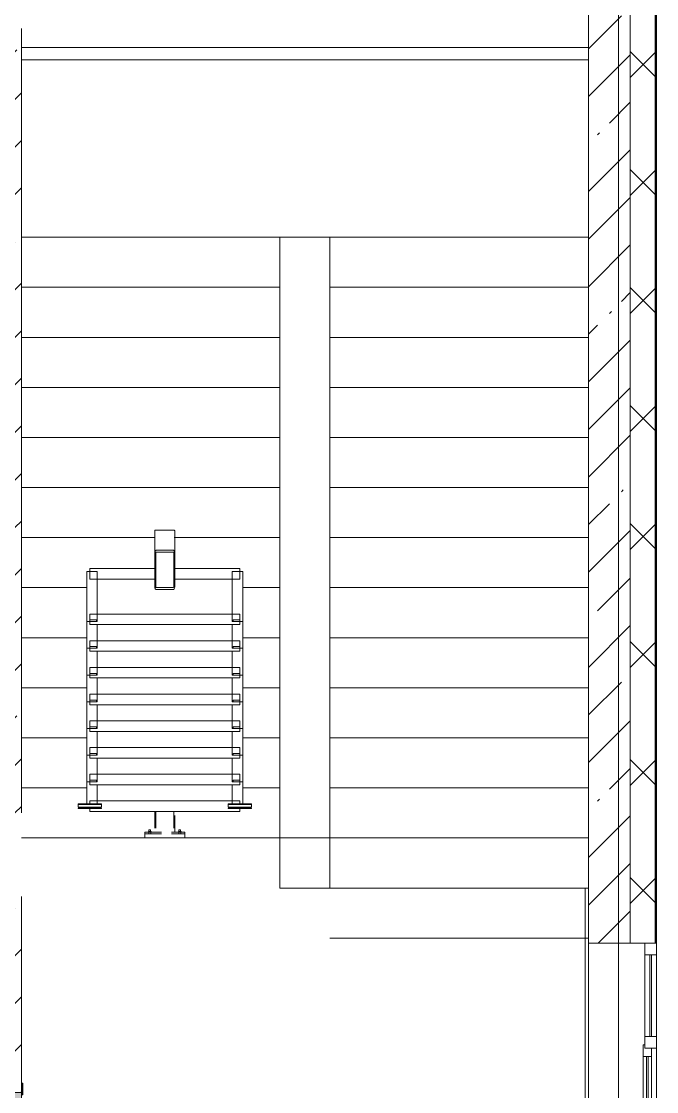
# Model space of a CAD drawing. Header units: millimetres. Extents: x -5507 to 191320, y -8553 to 29000.
# Drawn here: x 183770 to 187578, y 12230 to 18643 of the extents above; entities that cross this region are included whole.
import ezdxf

# ---------------------------------------------------------------- set-up
doc = ezdxf.new("R2010")
doc.units = ezdxf.units.MM
doc.linetypes.add('200_ШТРИХ__ш1_п0_6_', pattern=[160, 100, -60])
for name, color, linetype, lineweight in [('A-DETL-MBND', 7, '200_ШТРИХ__ш1_п0_6_', 9), ('A-GENM-1', 7, 'Continuous', 5), ('A-GLAZ-2', 7, 'Continuous', 5), ('A-WALL', 7, 'Continuous', 9), ('A-WALL-4', 7, 'Continuous', 5), ('I-WALL-2', 7, 'Continuous', 5), ('S-STRS', 7, 'Continuous', 5), ('Оси', 7, 'Continuous', 9)]:
    doc.layers.add(name, color=color, linetype=linetype, lineweight=lineweight)
for name, color, linetype, lineweight, true_color in [('A-DOOR-1', 7, 'Continuous', 5, 0xaaaaaa), ('A-DOOR-2', 7, 'Continuous', 5, 0xe2e2e2), ('A-DOOR-FRAM-1', 7, 'Continuous', 5, 0xe2e2e2), ('A-DOOR-FRAM-2', 7, 'Continuous', 5, 0xaaaaaa), ('A-FLOR-2', 7, 'Continuous', 5, 0xaaaaaa)]:
    doc.layers.add(name, color=color, linetype=linetype, lineweight=lineweight, true_color=true_color)
pattern_1 = [(45, (62340, 0), (-285.1231, 285.1231), []), (45, (62625.1, 0), (-285.1231, 285.1231), [504.031, -100.806, 16.764, -84.042])]

# ---------------------------------------------------------------- blocks, each defined once
blk = doc.blocks.new('110_Дверь_СКБ_2Ст - Д-1_л_Лестничная клетка EIS60 2-32142534-3_5_1_птичка')
at = {"layer": 'A-DOOR-2'}
for points in [[(612.5, 110), (662.5, 110), (662.5, 1010), (612.5, 1010), (612.5, 604.4)], [(-587.5, 110), (-587.5, 510), (-637.5, 510), (-637.5, 110)], [(712.5, -110), (712.5, 30), (697.5, 25.9), (697.5, -110)]]:
    blk.add_hatch(color=256, dxfattribs=at).paths.add_polyline_path(points)
h = blk.add_hatch(color=256, dxfattribs=at)
h.paths.add_polyline_path([(652.5, 30), (712.5, 30), (712.5, 110), (662.5, 110), (662.5, 60), (652.5, 60)])
h.paths.add_polyline_path([(-687.5, 30), (-627.5, 30), (-627.5, 60), (-637.5, 60), (-637.5, 110), (-687.5, 110)])
at = {"layer": 'A-DOOR-FRAM-1'}
for points in [[(-672.5, 110), (-672.5, 118), (-742.5, 118), (-742.5, 110)], [(767.5, 110), (767.5, 118), (697.5, 118), (697.5, 110)], [(-672.5, -110), (-672.5, 30), (-687.5, 25.9), (-687.5, -110)], [(-672.5, -118), (-672.5, -110), (-742.5, -110), (-742.5, -118)], [(767.5, -118), (767.5, -110), (697.5, -110), (697.5, -118)]]:
    blk.add_hatch(color=256, dxfattribs=at).paths.add_polyline_path(points)
at = {"layer": 'A-DOOR-1'}
for p, q in [((662.5, 1010), (612.5, 1010)), ((612.5, 1010), (612.5, 110)), ((662.5, 110), (662.5, 1010)), ((-637.5, 510), (-637.5, 110)), ((-587.5, 510), (-637.5, 510)), ((-587.5, 110), (-587.5, 510)), ((-637.5, 110), (-587.5, 110)), ((612.5, 110), (662.5, 110))]:
    blk.add_line(p, q, dxfattribs=at)
for centre, radius, start, end in [((662.5, 110), 900, 90, 180), ((-637.5, 110), 400, 360, 90)]:
    blk.add_arc(centre, radius, start, end, dxfattribs=at)
at = {"layer": 'A-DOOR-FRAM-2'}
for p, q in [((-672.5, 118), (-742.5, 118)), ((-742.5, 118), (-742.5, 110)), ((-742.5, 110), (-672.5, 110)), ((-637.5, 110), (-687.5, 110)), ((-687.5, 110), (-687.5, 30)), ((-672.5, 110), (-672.5, 118)), ((-637.5, 60), (-637.5, 110)), ((662.5, 110), (662.5, 60)), ((712.5, 110), (662.5, 110)), ((767.5, 118), (697.5, 118)), ((697.5, 118), (697.5, 110)), ((697.5, 110), (767.5, 110)), ((712.5, 30), (712.5, 110)), ((767.5, 110), (767.5, 118)), ((-687.5, 30), (-627.5, 30)), ((-672.5, 30), (-687.5, 30)), ((-687.5, 30), (-687.5, -110)), ((-672.5, -110), (-672.5, 30)), ((-627.5, 60), (-637.5, 60)), ((-627.5, 30), (-627.5, 60)), ((662.5, 60), (652.5, 60)), ((652.5, 60), (652.5, 30)), ((652.5, 30), (712.5, 30)), ((712.5, 30), (697.5, 30)), ((697.5, 30), (697.5, -110)), ((712.5, -110), (712.5, 30)), ((-672.5, -110), (-742.5, -110)), ((-742.5, -110), (-742.5, -118)), ((-742.5, -118), (-672.5, -118)), ((-687.5, -110), (-672.5, -110)), ((-672.5, -118), (-672.5, -110)), ((697.5, -110), (712.5, -110)), ((767.5, -110), (697.5, -110)), ((697.5, -110), (697.5, -118)), ((697.5, -118), (767.5, -118)), ((767.5, -118), (767.5, -110))]:
    blk.add_line(p, q, dxfattribs=at)
blk = doc.blocks.new('120_Окно_СКБ_2Ст_Фрамуга сверху - 120_Окно_СКБ_2Ст_2300х2500_h_ ДОО 2-24160916-3_5_1_птичка')
at = {"layer": 'A-GLAZ-2'}
for p, q in [((-1150, 13), (-1150, 83)), ((-1150, 83), (-1080, 83)), ((1150, 83), (-1150, 83)), ((-1080, 83), (-1080, 13)), ((-1080, 83), (1080, 83)), ((-590, 13), (-590, 83)), ((-590, 83), (-520, 83)), ((-520, 83), (-520, 13)), ((1080, 13), (1080, 83)), ((1080, 83), (1150, 83)), ((1150, 83), (1150, 13)), ((-1080, 13), (-1150, 13)), ((-1150, 13), (-540, 13)), ((-590, 53), (-1080, 53)), ((-590, 43), (-1080, 43)), ((-1080, 13), (-540, 13)), ((-520, 13), (-590, 13)), ((-520, 13), (-540, 13)), ((-540, 13), (-540, 3)), ((-540, 3), (1100, 3)), ((1100, 3), (-540, 3)), ((1080, 53), (-520, 53)), ((-520, 53), (-520, 13)), ((-470, 3), (-470, 53)), ((-470, 33), (1030, 33)), ((1030, 23), (-470, 23)), ((1030, 3), (1030, 53)), ((1080, 13), (1080, 53)), ((1150, 13), (1080, 13)), ((1100, 13), (1080, 13)), ((1100, 13), (1150, 13)), ((1100, 3), (1100, 13))]:
    blk.add_line(p, q, dxfattribs=at)
blk = doc.blocks.new('Анкер клиновой - Анкер клиновой МКТ В 10-10-16_85-22193208-3_5_1_птичка')
at = {"layer": 'A-DETL-MBND'}
for p, q in [((122194.4, 13798), (122194.4, 13784)), ((122204.4, 13798), (122194.4, 13798)), ((122194.4, 13798), (122204.4, 13798)), ((122204.4, 13784), (122204.4, 13798)), ((122191.4, 13788), (122191.4, 13784)), ((122207.4, 13788), (122191.4, 13788)), ((122191.4, 13788), (122207.4, 13788)), ((122207.4, 13784), (122207.4, 13788))]:
    blk.add_line(p, q, dxfattribs=at)
blk = doc.blocks.new('ОМ_Полоса_Трапеция прямоугольная_Прокат_ГОСТ 103-2006 - ОМ_Полоса_Трапеция прямоугольная_Прокат_ГОСТ 103-2006-21111644-3_5_1_птичка')
at = {"layer": 'A-GENM-1'}
for p, q in [((122699.4, 15046.5), (122699.4, 15056.5)), ((122699.4, 15056.5), (122739.4, 15056.5)), ((122739.4, 15046.5), (122699.4, 15046.5)), ((122739.4, 15056.5), (122739.4, 15046.5))]:
    blk.add_line(p, q, dxfattribs=at)
blk = doc.blocks.new('ОМ_Полоса_Трапеция прямоугольная_Прокат_ГОСТ 103-2006 - ОМ_Полоса_Трапеция прямоугольная_Прокат_ГОСТ 103-2006-V89-3_5_1_птичка')
at = {"layer": 'A-GENM-1'}
for p, q in [((122699.4, 14416.5), (122699.4, 14406.5)), ((122739.4, 14416.5), (122699.4, 14416.5)), ((122699.4, 14406.5), (122739.4, 14406.5)), ((122739.4, 14406.5), (122739.4, 14416.5))]:
    blk.add_line(p, q, dxfattribs=at)
blk = doc.blocks.new('ОМ_Полоса_Трапеция прямоугольная_Прокат_ГОСТ 103-2006 - ОМ_Полоса_Трапеция прямоугольная_Прокат_ГОСТ 103-2006-V90-3_5_1_птичка')
at = {"layer": 'A-GENM-1'}
for p, q in [((122699.4, 14256.5), (122699.4, 14246.5)), ((122739.4, 14256.5), (122699.4, 14256.5)), ((122699.4, 14246.5), (122739.4, 14246.5)), ((122739.4, 14246.5), (122739.4, 14256.5))]:
    blk.add_line(p, q, dxfattribs=at)
blk = doc.blocks.new('ОМ_Полоса_Трапеция прямоугольная_Прокат_ГОСТ 103-2006 - ОМ_Полоса_Трапеция прямоугольная_Прокат_ГОСТ 103-2006-V91-3_5_1_птичка')
at = {"layer": 'A-GENM-1'}
for p, q in [((122699.4, 14096.5), (122699.4, 14086.5)), ((122739.4, 14096.5), (122699.4, 14096.5)), ((122699.4, 14086.5), (122739.4, 14086.5)), ((122739.4, 14086.5), (122739.4, 14096.5))]:
    blk.add_line(p, q, dxfattribs=at)
blk = doc.blocks.new('ОМ_Полоса_Прокат_ГОСТ 103-2006 - ОМ_Полоса_Прокат_ГОСТ 103-2006-22193251-3_5_1_птичка')
at = {"layer": 'A-GENM-1'}
for p, q in [((122809.4, 13929.5), (122669.4, 13929.5)), ((122669.4, 13929.5), (122669.4, 13926.5)), ((122669.4, 13926.5), (122809.4, 13926.5)), ((122809.4, 13926.5), (122809.4, 13929.5))]:
    blk.add_line(p, q, dxfattribs=at)
blk = doc.blocks.new('ОМ_Полоса_Прокат_ГОСТ 103-2006 - ОМ_Полоса_Прокат_ГОСТ 103-2006-22193252-3_5_1_птичка')
at = {"layer": 'A-GENM-1'}
for p, q in [((122669.4, 13954.2), (122669.4, 13950.8)), ((122809.4, 13954.2), (122669.4, 13954.2)), ((122669.4, 13950.8), (122809.4, 13950.8)), ((122669.4, 13933.9), (122669.4, 13950.8)), ((122809.4, 13933.9), (122669.4, 13933.9)), ((122809.4, 13950.8), (122809.4, 13954.2)), ((122809.4, 13950.8), (122809.4, 13933.9))]:
    blk.add_line(p, q, dxfattribs=at)
blk = doc.blocks.new('ОМ_Полоса_Трапеция прямоугольная_Прокат_ГОСТ 103-2006 - ОМ_Полоса_Трапеция прямоугольная_Прокат_ГОСТ 103-2006-21111686-3_5_1_птичка')
at = {"layer": 'A-GENM-1'}
for p, q in [((121839.4, 15056.5), (121879.4, 15056.5)), ((121839.4, 15046.5), (121839.4, 15056.5)), ((121879.4, 15046.5), (121839.4, 15046.5)), ((121879.4, 15056.5), (121879.4, 15046.5))]:
    blk.add_line(p, q, dxfattribs=at)
blk = doc.blocks.new('ОМ_Полоса_Трапеция прямоугольная_Прокат_ГОСТ 103-2006 - ОМ_Полоса_Трапеция прямоугольная_Прокат_ГОСТ 103-2006-V92-3_5_1_птичка')
at = {"layer": 'A-GENM-1'}
for p, q in [((121879.4, 14416.5), (121839.4, 14416.5)), ((121839.4, 14416.5), (121839.4, 14406.5)), ((121839.4, 14406.5), (121879.4, 14406.5)), ((121879.4, 14406.5), (121879.4, 14416.5))]:
    blk.add_line(p, q, dxfattribs=at)
blk = doc.blocks.new('ОМ_Полоса_Трапеция прямоугольная_Прокат_ГОСТ 103-2006 - ОМ_Полоса_Трапеция прямоугольная_Прокат_ГОСТ 103-2006-V93-3_5_1_птичка')
at = {"layer": 'A-GENM-1'}
for p, q in [((121879.4, 14256.5), (121839.4, 14256.5)), ((121839.4, 14256.5), (121839.4, 14246.5)), ((121839.4, 14246.5), (121879.4, 14246.5)), ((121879.4, 14246.5), (121879.4, 14256.5))]:
    blk.add_line(p, q, dxfattribs=at)
blk = doc.blocks.new('ОМ_Полоса_Трапеция прямоугольная_Прокат_ГОСТ 103-2006 - ОМ_Полоса_Трапеция прямоугольная_Прокат_ГОСТ 103-2006-V94-3_5_1_птичка')
at = {"layer": 'A-GENM-1'}
for p, q in [((121879.4, 14096.5), (121839.4, 14096.5)), ((121839.4, 14096.5), (121839.4, 14086.5)), ((121839.4, 14086.5), (121879.4, 14086.5)), ((121879.4, 14086.5), (121879.4, 14096.5))]:
    blk.add_line(p, q, dxfattribs=at)
blk = doc.blocks.new('ОМ_Полоса_Прокат_ГОСТ 103-2006 - ОМ_Полоса_Прокат_ГОСТ 103-2006-22193295-3_5_1_птичка')
at = {"layer": 'A-GENM-1'}
for p, q in [((121909.4, 13929.5), (121769.4, 13929.5)), ((121769.4, 13929.5), (121769.4, 13926.5)), ((121769.4, 13926.5), (121909.4, 13926.5)), ((121909.4, 13926.5), (121909.4, 13929.5))]:
    blk.add_line(p, q, dxfattribs=at)
blk = doc.blocks.new('ОМ_Полоса_Прокат_ГОСТ 103-2006 - ОМ_Полоса_Прокат_ГОСТ 103-2006-22193296-3_5_1_птичка')
at = {"layer": 'A-GENM-1'}
for p, q in [((121909.4, 13954.2), (121769.4, 13954.2)), ((121769.4, 13954.2), (121769.4, 13950.8)), ((121769.4, 13950.8), (121909.4, 13950.8)), ((121769.4, 13933.9), (121769.4, 13950.8)), ((121909.4, 13933.9), (121769.4, 13933.9)), ((121909.4, 13950.8), (121909.4, 13954.2)), ((121909.4, 13950.8), (121909.4, 13933.9))]:
    blk.add_line(p, q, dxfattribs=at)
blk = doc.blocks.new('ОМ_Нижняя опорная пятка1 - ОМ_Нижняя опорная пятка-21111576-3_5_1_птичка')
at = {"layer": 'A-DETL-MBND'}
for p, q in [((-96, -10), (-96, 0)), ((-84, -10), (-84, 0)), ((84, -10), (84, 0)), ((96, -10), (96, 0))]:
    blk.add_line(p, q, dxfattribs=at)
blk = doc.blocks.new('ОМ_Труба_ГОСТ 8639-82 - ОМ_Труба_ГОСТ 8639-82-21111694-3_5_1_птичка')
at = {"layer": 'A-GENM-1'}
for p, q in [((122229.4, 15590.5), (122229.4, 15456.5)), ((122238.4, 15595.1), (122340.4, 15595.1)), ((122349.4, 15456.5), (122349.4, 15590.5)), ((122229.4, 15256.4), (122229.4, 15456.5)), ((122235.4, 15456.5), (122235.4, 15256.4)), ((122238.4, 15474.2), (122340.4, 15474.2)), ((122340.4, 15462.4), (122238.4, 15462.4)), ((122343.4, 15256.4), (122343.4, 15456.5)), ((122349.4, 15456.5), (122349.4, 15256.4)), ((122238.4, 15250.5), (122340.4, 15250.5)), ((122340.4, 15238.8), (122238.4, 15238.8))]:
    blk.add_line(p, q, dxfattribs=at)
at = {"layer": 'A-GENM-1', "flags": 128}
for points in [[(122229.4, 15456.5), (122229.6, 15460), (122230.1, 15463.3), (122231, 15466.3), (122232.1, 15469), (122233.4, 15471.2), (122235, 15472.8), (122236.7, 15473.8), (122238.4, 15474.2)], [(122238.4, 15462.4), (122237.9, 15462.3), (122237.3, 15461.9), (122236.8, 15461.4), (122236.3, 15460.7), (122235.9, 15459.8), (122235.7, 15458.8), (122235.5, 15457.7), (122235.4, 15456.5)], [(122340.4, 15474.2), (122342.2, 15473.8), (122343.9, 15472.8), (122345.4, 15471.2), (122346.8, 15469), (122347.9, 15466.3), (122348.8, 15463.3), (122349.3, 15460), (122349.4, 15456.5)], [(122343.4, 15456.5), (122343.4, 15457.7), (122343.2, 15458.8), (122342.9, 15459.8), (122342.6, 15460.7), (122342.1, 15461.4), (122341.6, 15461.9), (122341, 15462.3), (122340.4, 15462.4)], [(122238.4, 15238.8), (122236.7, 15239.1), (122235, 15240.1), (122233.4, 15241.8), (122232.1, 15243.9), (122231, 15246.6), (122230.1, 15249.7), (122229.6, 15253), (122229.4, 15256.4)], [(122235.4, 15256.4), (122235.5, 15255.3), (122235.7, 15254.2), (122235.9, 15253.2), (122236.3, 15252.3), (122236.8, 15251.5), (122237.3, 15251), (122237.9, 15250.7), (122238.4, 15250.5)], [(122349.4, 15256.4), (122349.3, 15253), (122348.8, 15249.7), (122347.9, 15246.6), (122346.8, 15243.9), (122345.4, 15241.8), (122343.9, 15240.1), (122342.2, 15239.1), (122340.4, 15238.8)], [(122340.4, 15250.5), (122341, 15250.7), (122341.6, 15251), (122342.1, 15251.5), (122342.6, 15252.3), (122342.9, 15253.2), (122343.2, 15254.2), (122343.4, 15255.3), (122343.4, 15256.4)]]:
    blk.add_lwpolyline(points, dxfattribs=at)
at = {"layer": 'A-GENM-1'}
for centre, major_axis, start_param, end_param in [((122238.4, 15590.5), (9, 0), 1.570796, 3.141593), ((122340.4, 15590.5), (9, 0), 0, 1.570796), ((122238.4, 15538.5), (9, 0), 3.141593, 3.665191), ((122340.4, 15538.5), (-9, 0), 2.617994, 3.141593)]:
    blk.add_ellipse(centre, major_axis=major_axis, ratio=0.509802, start_param=start_param, end_param=end_param, dxfattribs=at)
blk = doc.blocks.new('ОМ_Уголок_ГОСТ 8509-93 - ОМ_Уголок_ГОСТ 8509-93-22194532-3_5_1_птичка')
at = {"layer": 'A-GENM-1'}
for p, q in [((0, 45.2), (0, -17.8)), ((390, 45.2), (0, 45.2)), ((900, 45.2), (510, 45.2)), ((900, -17.8), (900, 45.2)), ((0, -17.8), (390, -17.8)), ((510, -17.8), (900, -17.8))]:
    blk.add_line(p, q, dxfattribs=at)
blk = doc.blocks.new('ОМ_Уголок_ГОСТ 8509-93 - ОМ_Уголок_ГОСТ 8509-93-V95-3_5_1_птичка')
at = {"layer": 'A-GENM-1'}
for p, q in [((0, 45.2), (0, -17.8)), ((900, 45.2), (0, 45.2)), ((900, -17.8), (900, 45.2)), ((0, -17.8), (900, -17.8))]:
    blk.add_line(p, q, dxfattribs=at)
blk = doc.blocks.new('ОМ_Уголок_ГОСТ 8509-93 - ОМ_Уголок_ГОСТ 8509-93-22194533-3_5_1_птичка')
at = {"layer": 'A-GENM-1'}
for p, q in [((0, 45.2), (0, -17.8)), ((300, 45.2), (0, 45.2)), ((300, -17.8), (300, 45.2)), ((0, -17.8), (300, -17.8))]:
    blk.add_line(p, q, dxfattribs=at)
blk = doc.blocks.new('ОМ_Уголок_ГОСТ 8509-93 - ОМ_Уголок_ГОСТ 8509-93-V96-3_5_1_птичка')
at = {"layer": 'A-GENM-1'}
for p, q in [((0, 45.2), (0, -17.8)), ((142.2, 45.2), (0, 45.2)), ((0, -17.8), (160, -17.8))]:
    blk.add_line(p, q, dxfattribs=at)
blk = doc.blocks.new('ОМ_Уголок_ГОСТ 8509-93 - ОМ_Уголок_ГОСТ 8509-93-V97-3_5_1_птичка')
at = {"layer": 'A-GENM-1'}
for p, q in [((300, 45.2), (157.8, 45.2)), ((300, -17.8), (300, 45.2)), ((140, -17.8), (300, -17.8))]:
    blk.add_line(p, q, dxfattribs=at)
blk = doc.blocks.new('ОМ_Уголок_ГОСТ 8509-93 - ОМ_Уголок_ГОСТ 8509-93-V98-3_5_1_птичка')
at = {"layer": 'A-GENM-1'}
for p, q in [((0, 45.2), (0, 27.8)), ((900, 45.2), (0, 45.2)), ((0, 7.4), (0, -17.8)), ((900, 27.8), (900, 45.2)), ((900, -17.8), (900, 7.4)), ((0, -17.8), (900, -17.8))]:
    blk.add_line(p, q, dxfattribs=at)
blk = doc.blocks.new('ОМ_Уголок_ГОСТ 8509-93 - ОМ_Уголок_ГОСТ 8509-93-V99-3_5_1_птичка')
at = {"layer": 'A-GENM-1'}
for p, q in [((0, 45.2), (0, -17.8)), ((7.4, 45.2), (0, 45.2)), ((142.2, 45.2), (27.8, 45.2)), ((0, -17.8), (7.4, -17.8)), ((27.8, -17.8), (160, -17.8))]:
    blk.add_line(p, q, dxfattribs=at)
blk = doc.blocks.new('ОМ_Уголок_ГОСТ 8509-93 - ОМ_Уголок_ГОСТ 8509-93-V100-3_5_1_птичка')
at = {"layer": 'A-GENM-1'}
for p, q in [((272.2, 45.2), (157.8, 45.2)), ((300, 45.2), (292.6, 45.2)), ((300, -17.8), (300, 45.2)), ((140, -17.8), (272.2, -17.8)), ((292.6, -17.8), (300, -17.8))]:
    blk.add_line(p, q, dxfattribs=at)
blk = doc.blocks.new('ОМ_Труба_ГОСТ 8639-82 - ОМ_Труба_ГОСТ 8639-82-21111710-3_5_1_птичка')
at = {"layer": 'A-DETL-MBND'}
for p, q in [((122229.4, 13908.7), (122229.4, 13784)), ((122235.4, 13908.7), (122235.4, 13784)), ((122343.4, 13908.7), (122343.4, 13784)), ((122349.4, 13784), (122349.4, 13908.7))]:
    blk.add_line(p, q, dxfattribs=at)
blk = doc.blocks.new('ОМ_Уголок_ГОСТ 8510-86 - ОМ_Уголок_ГОСТ 8510-86-21111720-3_5_1_птичка')
at = {"layer": 'A-DETL-MBND'}
for p, q in [((0, 34), (0, 0)), ((0, 10), (240, 10)), ((0, 0), (240, 0)), ((240, 0), (240, 34))]:
    blk.add_line(p, q, dxfattribs=at)
blk = doc.blocks.new('Зашивка приборов отопления41 - Зашивка приборов отопления-33325756-3_5_1_птичка')
at = {"layer": 'A-WALL-4'}
for p, q in [((121290.8, 18669.6), (124690.8, 18669.6)), ((124690.8, 18669.6), (121290.8, 18669.6)), ((121290.8, 18594.6), (124690.8, 18594.6))]:
    blk.add_line(p, q, dxfattribs=at)

msp = doc.modelspace()

# ---------------------------------------------------------------- hatches: boundary and pattern name
at = {"layer": 'A-WALL-4'}
h = msp.add_hatch(dxfattribs=at)
h.set_pattern_fill('FP_66', color=256, style=0, pattern_type=2)
h.set_pattern_definition([(45, (62340, 0), (-353.5534, 353.5534), []), (135, (62340, 0), (-353.5534, -353.5534), [])])
h.paths.add_polyline_path([(187420, -250), (187570, -250), (187570, 7700), (187420, 7700), (187420, -100)])
h.paths.add_polyline_path([(187570, 8900), (187570, 10820), (187420, 10820), (187420, 8900)])
h.paths.add_polyline_path([(187570, 13120), (187570, 21400), (187420, 21400), (187420, 13120)])
at = {"layer": 'I-WALL-2'}
h = msp.add_hatch(dxfattribs=at)
h.set_pattern_fill('FP_62', color=256, style=0, pattern_type=2)
h.set_pattern_definition(pattern_1)
h.paths.add_polyline_path([(187170, 10600), (187420, 10600), (187420, 10820), (187170, 10820), (187170, 10643.6)])
h.paths.add_polyline_path([(187420, 13120), (187420, 21400), (187170, 21400), (187170, 13120)])
h = msp.add_hatch(dxfattribs=at)
h.set_pattern_fill('FP_62', color=256, style=0, pattern_type=2)
h.set_pattern_definition(pattern_1)
h.paths.add_polyline_path([(183550, 10380), (183770, 10380), (183770, 10825), (183550, 10825), (183550, 10400)])
h.paths.add_polyline_path([(183770, 12225), (183770, 13400), (183550, 13400), (183550, 12225), (183720, 12225)])
h.paths.add_polyline_path([(183550, 13900), (183770, 13900), (183770, 18600), (183550, 18600), (183550, 14692.9)])
h.paths.add_polyline_path([(183769.6, 19100), (183770, 19100), (183770, 19110), (183550, 19110), (183550, 19100)])

# ---------------------------------------------------------------- linework, layer by layer
at = {"layer": 'A-FLOR-2'}
for p, q in [((185620, 13750), (183770, 13750)), ((185320, 13450), (185320, 13750)), ((185620, 13450), (185620, 13750)), ((187149, 13450), (185320, 13450)), ((187149, 10600), (187149, 13450)), ((187170, 13150), (187149, 13150))]:
    msp.add_line(p, q, dxfattribs=at)
at = {"layer": 'A-WALL'}
for p, q in [((187570, 13120), (187570, 21550)), ((187573, 13120), (187573, 21553)), ((187420, 21400), (187420, 13120)), ((187420, 13120), (187420, 21400))]:
    msp.add_line(p, q, dxfattribs=at)
at = {"layer": 'A-WALL-4'}
for p, q in [((187578, 7700), (187578, 21558)), ((187420, 13120), (187578, 13120))]:
    msp.add_line(p, q, dxfattribs=at)
at = {"layer": 'I-WALL-2'}
for p, q in [((187170, 18850), (187170, 10600)), ((183770, 13900), (183770, 18600)), ((183770, 12280), (183770, 13400)), ((187170, 13120), (187420, 13120))]:
    msp.add_line(p, q, dxfattribs=at)
at = {"layer": 'S-STRS'}
for p, q in [((183770, 17350), (185320, 17350)), ((183770, 17350), (185320, 17350)), ((185320, 17350), (185620, 17350)), ((185320, 17050), (185320, 17350)), ((187170, 17350), (185620, 17350)), ((185620, 17350), (185620, 17050)), ((187170, 17350), (185620, 17350)), ((183770, 17050), (185320, 17050)), ((183770, 17050), (185320, 17050)), ((185320, 16750), (185320, 17050)), ((185620, 17050), (185620, 16750)), ((187170, 17050), (185620, 17050)), ((187170, 17050), (185620, 17050)), ((183770, 16750), (185320, 16750)), ((183770, 16750), (185320, 16750)), ((185320, 16450), (185320, 16750)), ((185620, 16750), (185620, 16450)), ((187170, 16750), (185620, 16750)), ((187170, 16750), (185620, 16750)), ((183770, 16450), (185320, 16450)), ((183770, 16450), (185320, 16450)), ((185320, 16150), (185320, 16450)), ((185620, 16450), (185620, 16150)), ((187170, 16450), (185620, 16450)), ((187170, 16450), (185620, 16450)), ((183770, 16150), (185320, 16150)), ((183770, 16150), (185320, 16150)), ((185320, 15850), (185320, 16150)), ((185620, 16150), (185620, 15850)), ((187170, 16150), (185620, 16150)), ((187170, 16150), (185620, 16150)), ((183770, 15850), (185320, 15850)), ((183770, 15850), (185320, 15850)), ((185320, 15550), (185320, 15850)), ((185620, 15850), (185620, 15550)), ((187170, 15850), (185620, 15850)), ((187170, 15850), (185620, 15850)), ((183770, 15550), (184572.5, 15550)), ((183770, 15550), (184572.5, 15550)), ((184686.3, 15550), (185320, 15550)), ((184686.3, 15550), (185320, 15550)), ((185320, 15250), (185320, 15550)), ((185620, 15550), (185620, 15250)), ((187170, 15550), (185620, 15550)), ((187170, 15550), (185620, 15550)), ((183770, 15250), (184161.6, 15250)), ((183770, 15250), (184161.6, 15250)), ((185097.2, 15250), (185320, 15250)), ((185097.2, 15250), (185320, 15250)), ((185320, 14950), (185320, 15250)), ((185620, 15250), (185620, 14950)), ((187170, 15250), (185620, 15250)), ((187170, 15250), (185620, 15250)), ((183770, 14950), (184161.6, 14950)), ((183770, 14950), (184161.6, 14950)), ((185097.2, 14950), (185320, 14950)), ((185097.2, 14950), (185320, 14950)), ((185320, 14650), (185320, 14950)), ((185620, 14950), (185620, 14650)), ((187170, 14950), (185620, 14950)), ((187170, 14950), (185620, 14950)), ((183770, 14650), (184161.6, 14650)), ((183770, 14650), (184161.6, 14650)), ((185097.2, 14650), (185320, 14650)), ((185097.2, 14650), (185320, 14650)), ((185320, 14350), (185320, 14650)), ((185620, 14650), (185620, 14350)), ((187170, 14650), (185620, 14650)), ((187170, 14650), (185620, 14650)), ((183770, 14350), (184161.6, 14350)), ((183770, 14350), (184161.6, 14350)), ((185097.2, 14350), (185320, 14350)), ((185097.2, 14350), (185320, 14350)), ((185320, 14050), (185320, 14350)), ((185620, 14350), (185620, 14050)), ((187170, 14350), (185620, 14350)), ((187170, 14350), (185620, 14350)), ((183770, 14050), (184161.6, 14050)), ((183770, 14050), (184161.6, 14050)), ((185097.2, 14050), (185320, 14050)), ((185097.2, 14050), (185320, 14050)), ((185320, 13750), (185320, 14050)), ((185620, 14050), (185620, 13750)), ((187170, 14050), (185620, 14050)), ((187170, 14050), (185620, 14050)), ((187170, 13750), (185620, 13750)), ((187170, 13750), (185620, 13750)), ((187170, 13450), (187149, 13450)), ((187170, 13450), (187149, 13450)), ((187170, 13150), (185620, 13150))]:
    msp.add_line(p, q, dxfattribs=at)
at = {"layer": 'Оси'}
msp.add_line((187350, 10029.8), (187350, 21915.1), dxfattribs=at)

# ---------------------------------------------------------------- block references
at = {"layer": 'A-DETL-MBND'}
for name, p in [('ОМ_Труба_ГОСТ 8639-82 - ОМ_Труба_ГОСТ 8639-82-21111710-3_5_1_птичка', (62340, 0)), ('Анкер клиновой - Анкер клиновой МКТ В 10-10-16_85-22193208-3_5_1_птичка', (62340, 0)), ('Анкер клиновой - Анкер клиновой МКТ В 10-10-16_85-22193208-3_5_1_птичка', (62520, 0)), ('ОМ_Нижняя опорная пятка1 - ОМ_Нижняя опорная пятка-21111576-3_5_1_птичка', (184629.4, 13784))]:
    msp.add_blockref(name, p, dxfattribs=at)
at = {"layer": 'A-DETL-MBND', "extrusion": (0, 0, -1), "rotation": 180}
msp.add_blockref('ОМ_Уголок_ГОСТ 8510-86 - ОМ_Уголок_ГОСТ 8510-86-21111720-3_5_1_птичка', (-184509.4, 13784), dxfattribs=at)
at = {"layer": 'A-DOOR-1', "rotation": 269.9999999999998}
msp.add_blockref('110_Дверь_СКБ_2Ст - Д-1_л_Лестничная клетка EIS60 2-32142534-3_5_1_птичка', (183660, 11537.5), dxfattribs=at)
at = {"layer": 'A-GENM-1'}
for name, p in [('ОМ_Труба_ГОСТ 8639-82 - ОМ_Труба_ГОСТ 8639-82-21111694-3_5_1_птичка', (62340, 0)), ('ОМ_Полоса_Трапеция прямоугольная_Прокат_ГОСТ 103-2006 - ОМ_Полоса_Трапеция прямоугольная_Прокат_ГОСТ 103-2006-21111686-3_5_1_птичка', (62340, 0)), ('ОМ_Полоса_Трапеция прямоугольная_Прокат_ГОСТ 103-2006 - ОМ_Полоса_Трапеция прямоугольная_Прокат_ГОСТ 103-2006-21111644-3_5_1_птичка', (62340, 0)), ('ОМ_Полоса_Трапеция прямоугольная_Прокат_ГОСТ 103-2006 - ОМ_Полоса_Трапеция прямоугольная_Прокат_ГОСТ 103-2006-21111686-3_5_1_птичка', (62340, -160)), ('ОМ_Полоса_Трапеция прямоугольная_Прокат_ГОСТ 103-2006 - ОМ_Полоса_Трапеция прямоугольная_Прокат_ГОСТ 103-2006-21111644-3_5_1_птичка', (62340, -160)), ('ОМ_Полоса_Трапеция прямоугольная_Прокат_ГОСТ 103-2006 - ОМ_Полоса_Трапеция прямоугольная_Прокат_ГОСТ 103-2006-21111686-3_5_1_птичка', (62340, -320)), ('ОМ_Полоса_Трапеция прямоугольная_Прокат_ГОСТ 103-2006 - ОМ_Полоса_Трапеция прямоугольная_Прокат_ГОСТ 103-2006-21111644-3_5_1_птичка', (62340, -320)), ('ОМ_Полоса_Трапеция прямоугольная_Прокат_ГОСТ 103-2006 - ОМ_Полоса_Трапеция прямоугольная_Прокат_ГОСТ 103-2006-21111686-3_5_1_птичка', (62340, -480)), ('ОМ_Полоса_Трапеция прямоугольная_Прокат_ГОСТ 103-2006 - ОМ_Полоса_Трапеция прямоугольная_Прокат_ГОСТ 103-2006-21111644-3_5_1_птичка', (62340, -480)), ('ОМ_Полоса_Трапеция прямоугольная_Прокат_ГОСТ 103-2006 - ОМ_Полоса_Трапеция прямоугольная_Прокат_ГОСТ 103-2006-V92-3_5_1_птичка', (62340, 0)), ('ОМ_Полоса_Трапеция прямоугольная_Прокат_ГОСТ 103-2006 - ОМ_Полоса_Трапеция прямоугольная_Прокат_ГОСТ 103-2006-V89-3_5_1_птичка', (62340, 0)), ('ОМ_Полоса_Трапеция прямоугольная_Прокат_ГОСТ 103-2006 - ОМ_Полоса_Трапеция прямоугольная_Прокат_ГОСТ 103-2006-V93-3_5_1_птичка', (62340, 0)), ('ОМ_Полоса_Трапеция прямоугольная_Прокат_ГОСТ 103-2006 - ОМ_Полоса_Трапеция прямоугольная_Прокат_ГОСТ 103-2006-V90-3_5_1_птичка', (62340, 0)), ('ОМ_Полоса_Трапеция прямоугольная_Прокат_ГОСТ 103-2006 - ОМ_Полоса_Трапеция прямоугольная_Прокат_ГОСТ 103-2006-V94-3_5_1_птичка', (62340, 0)), ('ОМ_Полоса_Трапеция прямоугольная_Прокат_ГОСТ 103-2006 - ОМ_Полоса_Трапеция прямоугольная_Прокат_ГОСТ 103-2006-V91-3_5_1_птичка', (62340, 0)), ('ОМ_Полоса_Прокат_ГОСТ 103-2006 - ОМ_Полоса_Прокат_ГОСТ 103-2006-22193296-3_5_1_птичка', (62340, 0)), ('ОМ_Полоса_Прокат_ГОСТ 103-2006 - ОМ_Полоса_Прокат_ГОСТ 103-2006-22193295-3_5_1_птичка', (62340, 0)), ('ОМ_Полоса_Прокат_ГОСТ 103-2006 - ОМ_Полоса_Прокат_ГОСТ 103-2006-22193252-3_5_1_птичка', (62340, 0)), ('ОМ_Полоса_Прокат_ГОСТ 103-2006 - ОМ_Полоса_Прокат_ГОСТ 103-2006-22193251-3_5_1_птичка', (62340, 0))]:
    msp.add_blockref(name, p, dxfattribs=at)
at = {"layer": 'A-GENM-1', "extrusion": (0, 0, -1)}
for name, p, rotation in [('ОМ_Уголок_ГОСТ 8509-93 - ОМ_Уголок_ГОСТ 8509-93-22194533-3_5_1_птичка', (-184179.4, 15046.5), 90.00000000000064), ('ОМ_Уголок_ГОСТ 8509-93 - ОМ_Уголок_ГОСТ 8509-93-22194532-3_5_1_птичка', (-184179.4, 15346.5), 180), ('ОМ_Уголок_ГОСТ 8509-93 - ОМ_Уголок_ГОСТ 8509-93-22194533-3_5_1_птичка', (-185079.4, 15346.5), 270.0000000000008), ('ОМ_Уголок_ГОСТ 8509-93 - ОМ_Уголок_ГОСТ 8509-93-V96-3_5_1_птичка', (-184179.4, 14886.5), 90.00000000000064), ('ОМ_Уголок_ГОСТ 8509-93 - ОМ_Уголок_ГОСТ 8509-93-V97-3_5_1_птичка', (-185079.4, 15186.5), 270.0000000000008), ('ОМ_Уголок_ГОСТ 8509-93 - ОМ_Уголок_ГОСТ 8509-93-V96-3_5_1_птичка', (-184179.4, 14726.5), 90.00000000000064), ('ОМ_Уголок_ГОСТ 8509-93 - ОМ_Уголок_ГОСТ 8509-93-V97-3_5_1_птичка', (-185079.4, 15026.5), 270.0000000000008), ('ОМ_Уголок_ГОСТ 8509-93 - ОМ_Уголок_ГОСТ 8509-93-V96-3_5_1_птичка', (-184179.4, 14566.5), 90.00000000000064), ('ОМ_Уголок_ГОСТ 8509-93 - ОМ_Уголок_ГОСТ 8509-93-V97-3_5_1_птичка', (-185079.4, 14866.5), 270.0000000000008), ('ОМ_Уголок_ГОСТ 8509-93 - ОМ_Уголок_ГОСТ 8509-93-V96-3_5_1_птичка', (-184179.4, 14406.5), 90.00000000000064), ('ОМ_Уголок_ГОСТ 8509-93 - ОМ_Уголок_ГОСТ 8509-93-V97-3_5_1_птичка', (-185079.4, 14706.5), 270.0000000000008), ('ОМ_Уголок_ГОСТ 8509-93 - ОМ_Уголок_ГОСТ 8509-93-V96-3_5_1_птичка', (-184179.4, 14246.5), 90.00000000000064), ('ОМ_Уголок_ГОСТ 8509-93 - ОМ_Уголок_ГОСТ 8509-93-V97-3_5_1_птичка', (-185079.4, 14546.5), 270.0000000000008), ('ОМ_Уголок_ГОСТ 8509-93 - ОМ_Уголок_ГОСТ 8509-93-V96-3_5_1_птичка', (-184179.4, 14086.5), 90.00000000000064), ('ОМ_Уголок_ГОСТ 8509-93 - ОМ_Уголок_ГОСТ 8509-93-V97-3_5_1_птичка', (-185079.4, 14386.5), 270.0000000000008), ('ОМ_Уголок_ГОСТ 8509-93 - ОМ_Уголок_ГОСТ 8509-93-V99-3_5_1_птичка', (-184179.4, 13926.5), 90.00000000000064), ('ОМ_Уголок_ГОСТ 8509-93 - ОМ_Уголок_ГОСТ 8509-93-V100-3_5_1_птичка', (-185079.4, 14226.5), 270.0000000000008)]:
    msp.add_blockref(name, p, dxfattribs=dict(at, rotation=rotation))
for name, p in [('ОМ_Уголок_ГОСТ 8509-93 - ОМ_Уголок_ГОСТ 8509-93-V95-3_5_1_птичка', (-185079.4, 15046.5)), ('ОМ_Уголок_ГОСТ 8509-93 - ОМ_Уголок_ГОСТ 8509-93-V95-3_5_1_птичка', (-185079.4, 14886.5)), ('ОМ_Уголок_ГОСТ 8509-93 - ОМ_Уголок_ГОСТ 8509-93-V95-3_5_1_птичка', (-185079.4, 14726.5)), ('ОМ_Уголок_ГОСТ 8509-93 - ОМ_Уголок_ГОСТ 8509-93-V95-3_5_1_птичка', (-185079.4, 14566.5)), ('ОМ_Уголок_ГОСТ 8509-93 - ОМ_Уголок_ГОСТ 8509-93-V95-3_5_1_птичка', (-185079.4, 14406.5)), ('ОМ_Уголок_ГОСТ 8509-93 - ОМ_Уголок_ГОСТ 8509-93-V95-3_5_1_птичка', (-185079.4, 14246.5)), ('ОМ_Уголок_ГОСТ 8509-93 - ОМ_Уголок_ГОСТ 8509-93-V95-3_5_1_птичка', (-185079.4, 14086.5)), ('ОМ_Уголок_ГОСТ 8509-93 - ОМ_Уголок_ГОСТ 8509-93-V98-3_5_1_птичка', (-185079.4, 13926.5))]:
    msp.add_blockref(name, p, dxfattribs=at)
at = {"layer": 'A-GLAZ-2', "rotation": 269.9999999999999}
msp.add_blockref('120_Окно_СКБ_2Ст_Фрамуга сверху - 120_Окно_СКБ_2Ст_2300х2500_h_ ДОО 2-24160916-3_5_1_птичка', (187495, 11970), dxfattribs=at)
at = {"layer": 'A-WALL-4'}
msp.add_blockref('Зашивка приборов отопления41 - Зашивка приборов отопления-33325756-3_5_1_птичка', (62479.2, -182.1), dxfattribs=at)

doc.saveas('drawing.dxf')
